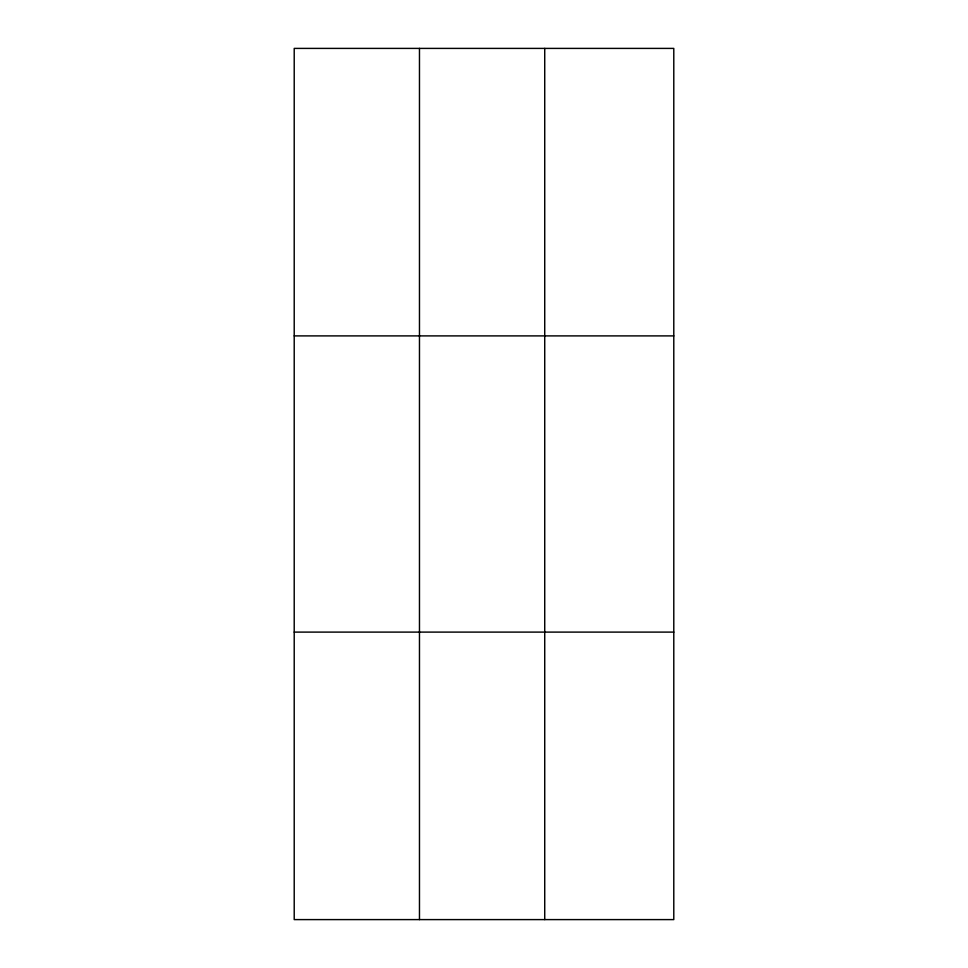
<?xml version="1.0" encoding="UTF-8"?>
<svg xmlns="http://www.w3.org/2000/svg" width="968" height="968" viewBox="0 0 968 968"><rect width="100%" height="100%" fill="white"/><g stroke="black" fill="none" stroke-linecap="round" stroke-linejoin="round"><path stroke-width="1.45" d="M419.471 48.4L419.471 919.6M544.73 48.4L544.73 919.6M673.788 632.104L673.788 919.6L294.212 919.6L294.212 48.4L673.788 48.4L673.788 632.104L294.212 632.104M294.212 335.896L673.788 335.896"/></g></svg>
